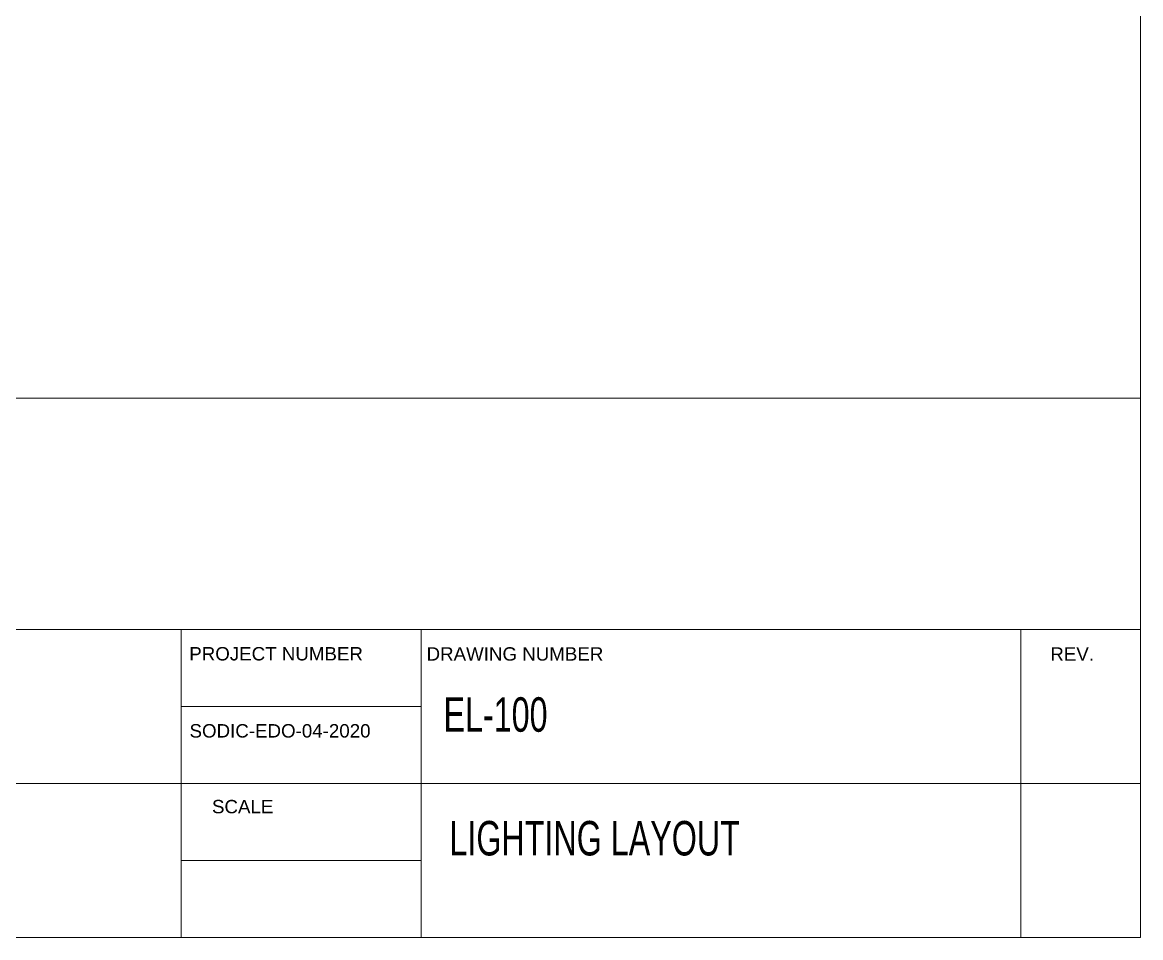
# Model space of a CAD drawing. Header units: inches. Extents: x -12418 to 57169, y -29325 to 19878.
# Drawn here: x 40947 to 57169, y -29325 to -16049 of the extents above; entities that cross this region are included whole.
import ezdxf

# ---------------------------------------------------------------- set-up
doc = ezdxf.new("R2010")
doc.units = ezdxf.units.IN
doc.header["$LTSCALE"] = 25
doc.header["$MEASUREMENT"] = 0
doc.linetypes.add('DASHDOT', pattern=[25.4, 12.7, -6.35, 0, -6.35])
doc.layers.get('0').update_dxf_attribs({"color": 8})
doc.layers.add('00-Ground Floor$0$Frame', color=252, linetype='Continuous', lineweight=9)
doc.layers.add('T-DATA-CLNG-COND', color=51, linetype='DASHDOT', lineweight=25)
doc.styles.add('00-Ground Floor$0$TTLB-A0-JeddahDP$0$swis721', font='swiss.ttf')
doc.styles.add('DC_Elc_Romans', font='elc_romans.shx', dxfattribs={"width": 0.7})

# ---------------------------------------------------------------- blocks, each defined once
blk = doc.blocks.new('00-Ground Floor')
at = {"layer": '00-Ground Floor$0$Frame'}
for p, q in [((57169, -29325, 0), (57169, 19878, 0)), ((57169, -21499, 0), (-12418, -21499, 0)), ((57169, -24853, 0), (-12418, -24853, 0)), ((43252, -24853, 0), (43252, -29325, 0)), ((46731, -24853, 0), (46731, -29325, 0)), ((55430, -24853, 0), (55430, -29325, 0)), ((43252, -25971, 0), (46731, -25971, 0)), ((57169, -27089, 0), (29335, -27089, 0)), ((43252, -28207, 0), (46731, -28207, 0)), ((-12418, -29325, 0), (57169, -29325, 0))]:
    blk.add_line(p, q, dxfattribs=at)
at = {"layer": '00-Ground Floor$0$Frame', "attachment_point": 8, "style": '00-Ground Floor$0$TTLB-A0-JeddahDP$0$swis721'}
for s, insert, char_height in [(' PROJECT NUMBER', (44590, -25307, 0), 194.41), ('SODIC-EDO-04-2020', (44685, -26425, 0), 194.41), ('SCALE', (44143, -27524, 0), 194.4)]:
    blk.add_mtext(s, dxfattribs=dict(at, insert=insert, char_height=char_height))
at = {"layer": '00-Ground Floor$0$Frame', "attachment_point": 5, "style": '00-Ground Floor$0$TTLB-A0-JeddahDP$0$swis721'}
for s, insert, char_height, width in [('DRAWING NUMBER', (48093, -25211, 0), 194.41, 2499.58), ('REV.', (56176, -25211, 0), 194.4, 3082.18)]:
    blk.add_mtext(s, dxfattribs=dict(at, insert=insert, char_height=char_height, width=width))

msp = doc.modelspace()

# ---------------------------------------------------------------- block references
msp.add_blockref('00-Ground Floor', (0, 0))

# ---------------------------------------------------------------- texts
at = {"layer": 'T-DATA-CLNG-COND', "style": 'DC_Elc_Romans', "width": 0.7}
for s, p in [('EL-100', (47056.6, -26338.3, -0.1)), ('LIGHTING LAYOUT', (47143, -28132.6, -0.1))]:
    msp.add_text(s, height=500, dxfattribs=at).set_placement(p)

doc.saveas('drawing.dxf')
